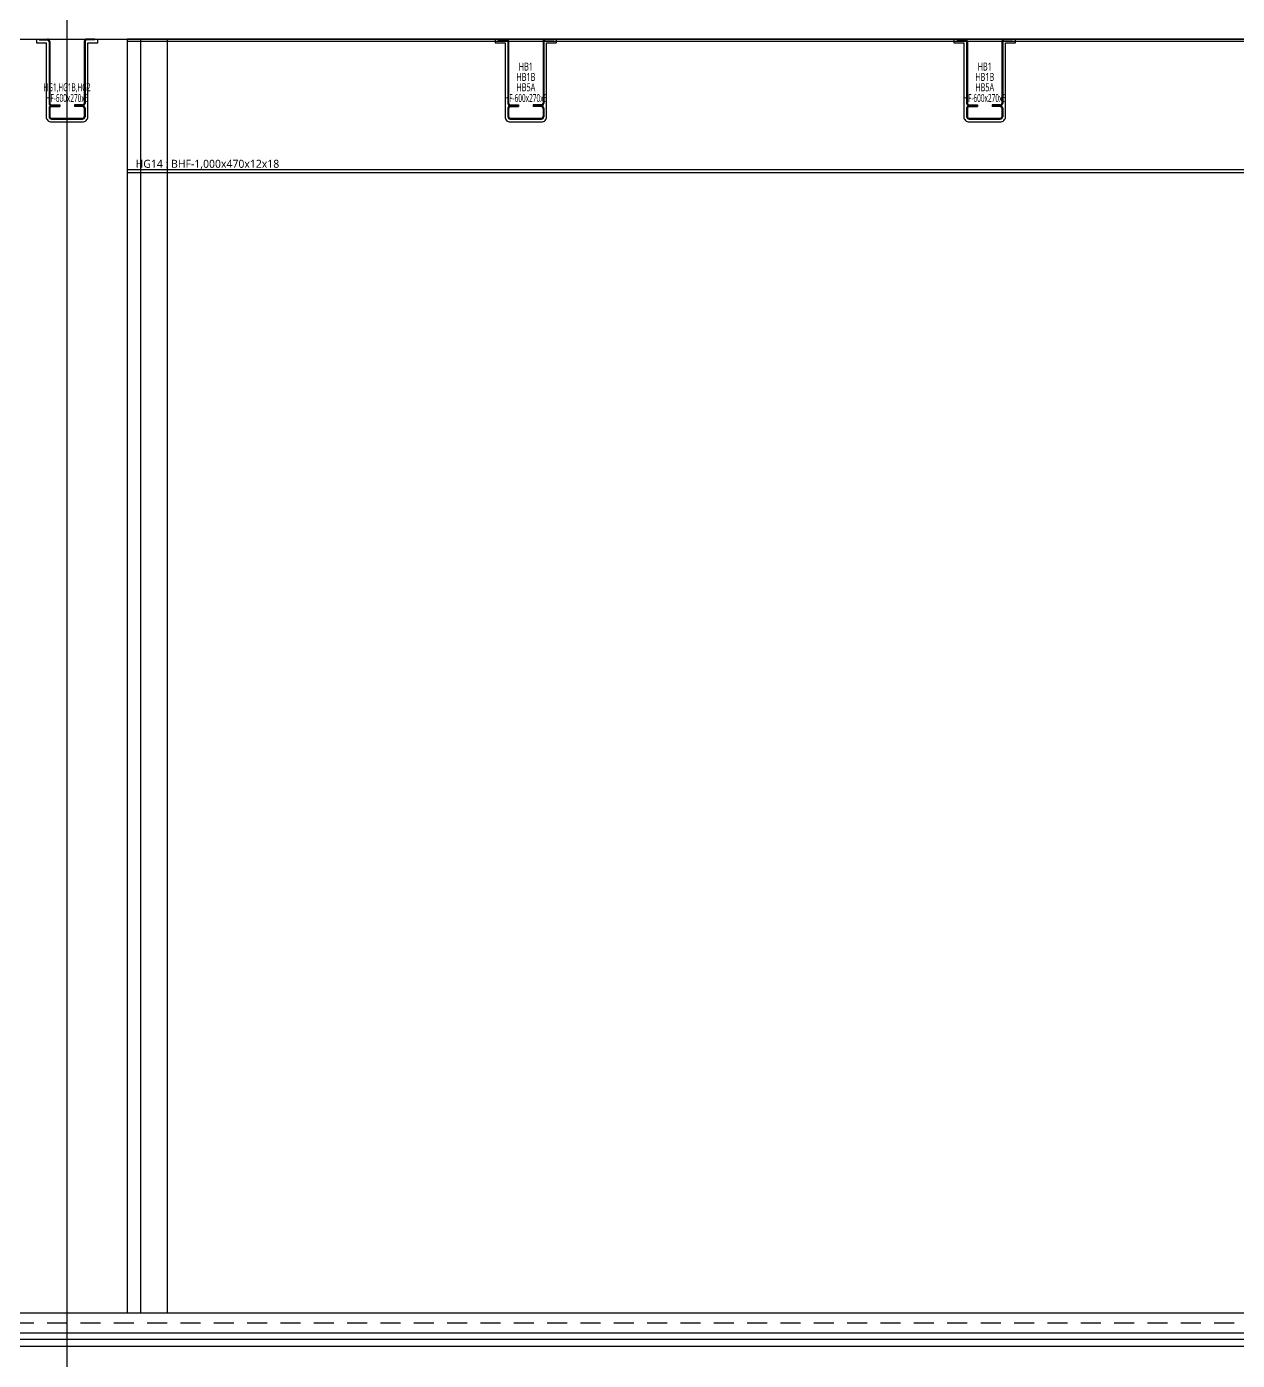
# Model space of a CAD drawing. Header units: millimetres. Extents: x 35054840 to 35483341, y -1288013 to -991013.
# Drawn here: x 35292934 to 35302011, y -1227650 to -1217650 of the extents above; entities that cross this region are included whole.
import ezdxf
from ezdxf.enums import TextEntityAlignment as Align

# ---------------------------------------------------------------- set-up
doc = ezdxf.new("R2010")
doc.units = ezdxf.units.MM
doc.header["$LTSCALE"] = 1000
doc.header["$MEASUREMENT"] = 0
doc.header["$PDSIZE"] = -10
doc.linetypes.add('HID', pattern=[2.5, 1.5, -1])
doc.layers.get('0').update_dxf_attribs({"linetype": 'CONTINUOUS'})
doc.layers.get('Defpoints').update_dxf_attribs({"color": 161, "linetype": 'CONTINUOUS'})
for name, color, linetype in [('cen', 1, 'CONTINUOUS'), ('con', 2, 'CONTINUOUS'), ('ELE5', 254, 'CONTINUOUS'), ('ELE6', 8, 'CONTINUOUS'), ('FIN(내화피복)', 8, 'CONTINUOUS'), ('FIN(패널-200글라스울)', 4, 'CONTINUOUS'), ('HF', 3, 'CONTINUOUS'), ('INS', 9, 'BATTING'), ('S-SBEAM-HF', 4, 'CONTINUOUS'), ('S-SGIRDER-HF', 3, 'CONTINUOUS'), ('wire-meshes', 1, 'CONTINUOUS'), ('초평탄', 4, 'CONTINUOUS')]:
    doc.layers.add(name, color=color, linetype=linetype)
doc.styles.add('TE', font='malgun_0.ttf')
doc.linetypes.add('BATTING', pattern='A,0.0001,-0.1,[134,ltypeshp.shx,S=0.1,R=0,X=-0.1,Y=0],-0.2,[134,ltypeshp.shx,S=0.1,R=180,X=0.1,Y=0],-0.1', length=0.4001)

# ---------------------------------------------------------------- blocks, each defined once
blk = doc.blocks.new('sdfsgdfdfg')
at = {"layer": 'cen', "ltscale": 0.1}
blk.add_line((34651149.3, -327808.7), (34651149.3, -240915.8), dxfattribs=at)
at = {"layer": 'cen', "ltscale": 5}
blk.add_line((34536434.6, -300708.7), (34739301.6, -300708.7), dxfattribs=at)
blk = doc.blocks.new('종단면도_1~2층')
at = {"layer": 'con', "ltscale": 0.1}
for points in [[(34812036.3, -1226693), (34812036.3, -1227743), (34890561.3, -1227743), (34890561.3, -1228743), (34890811.3, -1228743)], [(34812336.3, -1226693), (34812336.3, -1227543), (34890611.3, -1227543), (34890611.3, -1227293)]]:
    blk.add_lwpolyline(points, dxfattribs=at)
at = {"layer": '초평탄', "ltscale": 0.1}
blk.add_lwpolyline([(34812336.1, -1227293), (34890611.3, -1227293)], dxfattribs=at)
blk = doc.blocks.new('*U209')
at = {"layer": 'ELE6', "ltscale": 0.1}
for p, q in [((15850, -18), (0, -18)), ((15850, -980), (0, -980))]:
    blk.add_line(p, q, dxfattribs=at)
blk.add_lwpolyline([(0, -1000), (15850, -1000), (15850, 0), (0, 0)], close=True, dxfattribs=at)
at = {"layer": 'Defpoints', "style": 'TE'}
blk.add_text('HG14 : BHF-1,000x470x12x18', height=60, dxfattribs=at).set_placement((602.6, -935.1), align=Align.MIDDLE_CENTER)
blk = doc.blocks.new('HF')
at = {"layer": 'Defpoints'}
blk.add_point((0, 0), dxfattribs=at)
at = {"layer": 'HF', "color": 0, "linetype": 'ByBlock'}
for p, q in [((-209, 0), (-147, 0)), ((-209, 0), (-209, -6)), ((209, 0), (147, 0)), ((209, 0), (209, -6)), ((-209, -6), (-147, -6)), ((-135, -18), (-135, -482)), ((-129, -18), (-129, -482)), ((129, -18), (129, -482)), ((135, -18), (135, -482)), ((209, -6), (147, -6)), ((-117, -494), (-55, -494)), ((-55, -494), (-55, -500)), ((117, -494), (55, -494)), ((55, -494), (55, -500)), ((-135, -518), (-135, -582)), ((-129, -518), (-129, -582)), ((-117, -500), (-55, -500)), ((-117, -506), (-55, -506)), ((-117, -594), (117, -594)), ((-55, -500), (-55, -506)), ((117, -500), (55, -500)), ((55, -500), (55, -506)), ((117, -506), (55, -506)), ((129, -518), (129, -582)), ((135, -518), (135, -582)), ((-117, -600), (117, -600))]:
    blk.add_line(p, q, dxfattribs=at)
for centre, radius, start, end in [((-147, -18), 18, 0, 90), ((-147, -18), 12, 0, 90), ((147, -18), 18, 90, 180), ((147, -18), 12, 90, 180), ((-117, -482), 18, 180, 270), ((-117, -482), 12, 180, 270), ((117, -482), 12, 270, 360), ((117, -482), 18, 270, 360), ((-117, -518), 18, 90, 180), ((-117, -582), 18, 180, 270), ((-117, -518), 12, 90, 180), ((-117, -582), 12, 180, 270), ((117, -518), 18, 0, 90), ((117, -518), 12, 0, 90), ((117, -582), 12, 270, 360), ((117, -582), 18, 270, 360)]:
    blk.add_arc(centre, radius, start, end, dxfattribs=at)
blk = doc.blocks.new('HB1')
at = {"layer": 'S-SBEAM-HF'}
blk.add_blockref('HF', (0, 0), dxfattribs=at)
at = {"layer": 'Defpoints', "style": 'TE'}
for s, width, p in [('HB1', 0.7, (0, -206.2)), ('HB1B', 0.7, (0, -283.7)), ('HB5A', 0.7, (0, -361.2)), ('HF-600x270x6', 0.5, (0, -442))]:
    blk.add_text(s, height=60, dxfattribs=dict(at, width=width)).set_placement(p, align=Align.MIDDLE_CENTER)
blk = doc.blocks.new('HG1')
at = {"layer": 'S-SGIRDER-HF', "ltscale": 0.1}
blk.add_blockref('HF', (0, 0), dxfattribs=at)
at = {"layer": 'Defpoints', "style": 'TE', "width": 0.5}
for s, p in [('HG1,HG1B,HG2', (0, -361.2)), ('HF-600x270x6', (0, -442))]:
    blk.add_text(s, height=60, dxfattribs=at).set_placement(p, align=Align.MIDDLE_CENTER)

msp = doc.modelspace()

# ---------------------------------------------------------------- linework, layer by layer
at = {"layer": 'ELE5', "ltscale": 0.1, "elevation": 1}
msp.add_lwpolyline([(35293686.3, -1217743), (35293686.3, -1227293)], dxfattribs=at)
at = {"layer": 'FIN(내화피복)', "ltscale": 10000, "elevation": 1}
for points in [[(35293006.3, -1217743), (35293006.3, -1217770), (35293080.3, -1217770), (35293080.3, -1218325, 0.414214), (35293119.3, -1218364), (35293353.3, -1218364, 0.414214), (35293392.3, -1218325), (35293392.3, -1217770), (35293466.3, -1217770), (35293466.3, -1217743)], [(35296446.3, -1217743), (35296446.3, -1217770), (35296520.3, -1217770), (35296520.3, -1218325, 0.414214), (35296559.3, -1218364), (35296793.3, -1218364, 0.414214), (35296832.3, -1218325), (35296832.3, -1217770), (35296906.3, -1217770), (35296906.3, -1217743)], [(35299886.3, -1217743), (35299886.3, -1217770), (35299960.3, -1217770), (35299960.3, -1218325, 0.414214), (35299999.3, -1218364), (35300233.3, -1218364, 0.414214), (35300272.3, -1218325), (35300272.3, -1217770), (35300346.3, -1217770), (35300346.3, -1217743)]]:
    msp.add_lwpolyline(points, format="xyb", dxfattribs=at)
at = {"layer": 'FIN(패널-200글라스울)', "ltscale": 0.1, "elevation": 1}
for points in [[(35293786.3, -1217743), (35293786.3, -1227293)], [(35293986.3, -1217743), (35293986.3, -1227293)]]:
    msp.add_lwpolyline(points, dxfattribs=at)
at = {"layer": 'INS', "ltscale": 0.12, "elevation": 1}
msp.add_lwpolyline([(35310611.3, -1227493), (35232336.3, -1227493)], dxfattribs=at)
at = {"layer": 'wire-meshes', "linetype": 'HID', "ltscale": 0.1}
msp.add_line((35232336.3, -1227368, 1), (35310611.3, -1227368, 2), dxfattribs=at)
at = {"layer": '초평탄', "ltscale": 0.1, "elevation": 1}
msp.add_lwpolyline([(35232336.3, -1227443), (35310611.3, -1227443)], dxfattribs=at)

# ---------------------------------------------------------------- block references
for name, p in [('sdfsgdfdfg', (642087, -926584.2, 1)), ('종단면도_1~2층', (420000, 10000, 1)), ('종단면도_1~2층', (420000, 0, 1))]:
    msp.add_blockref(name, p)
at = {"layer": 'ELE6'}
msp.add_blockref('*U209', (35293686.3, -1217743, 1), dxfattribs=at)
at = {"layer": 'S-SBEAM-HF'}
for p in [(35296676.3, -1217743, 1), (35300116.3, -1217743, 1)]:
    msp.add_blockref('HB1', p, dxfattribs=at)
at = {"layer": 'S-SGIRDER-HF', "ltscale": 0.1}
msp.add_blockref('HG1', (35293236.3, -1217743, 1), dxfattribs=at)

doc.saveas('drawing.dxf')
